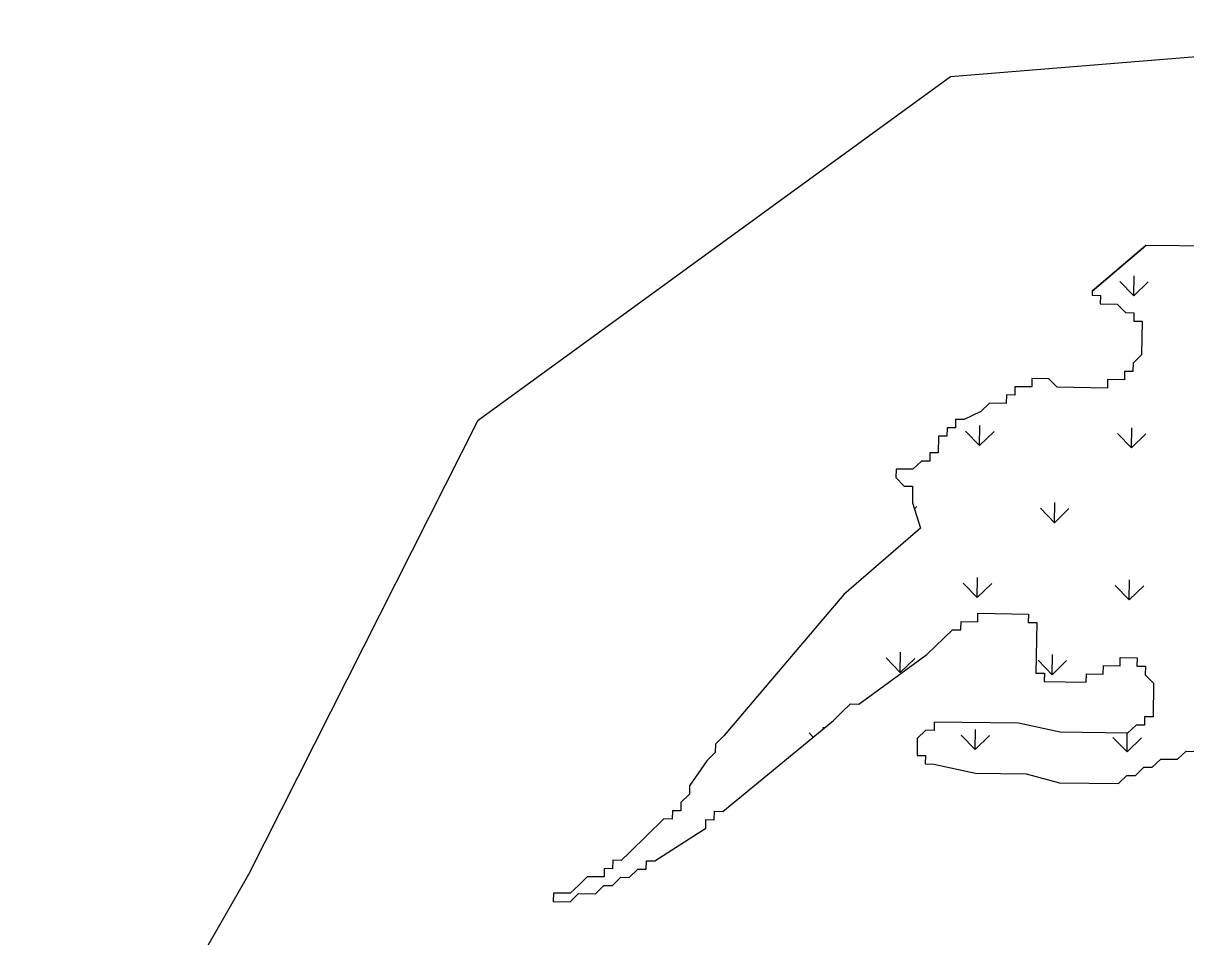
# Model space of a CAD drawing. Header units: metres. Extents: x 264827 to 267181, y 2144719 to 2146420.
# Drawn here: x 264827 to 265377, y 2145438 to 2145870 of the extents above; entities that cross this region are included whole.
import ezdxf

# ---------------------------------------------------------------- set-up
doc = ezdxf.new("R2010")
doc.units = ezdxf.units.M
doc.layers.add('MANGROOVES', color=112, linetype='Continuous')
doc.layers.add('village', color=3, linetype='Continuous')

msp = doc.modelspace()

# ---------------------------------------------------------------- linework, layer by layer
at = {"layer": 'MANGROOVES'}
for p, q in [((265332.58, 2145743.67), (265358, 2145765.24)), ((265358, 2145765.24), (265332.58, 2145743.67)), ((265391.22, 2145764.95), (265358, 2145765.24)), ((265332.58, 2145743.67), (265332.55, 2145741.68)), ((265332.55, 2145741.68), (265336.52, 2145741.62)), ((265336.52, 2145741.62), (265336.46, 2145737.65)), ((265336.46, 2145737.65), (265344.41, 2145737.53)), ((265344.41, 2145737.53), (265348.33, 2145733.49)), ((265348.33, 2145733.49), (265352.31, 2145733.44)), ((265352.31, 2145733.44), (265352.25, 2145729.46)), ((265352.25, 2145729.46), (265356.22, 2145729.4)), ((265356.22, 2145729.4), (265355.99, 2145713.5)), ((265351.95, 2145709.58), (265351.89, 2145705.61)), ((265355.99, 2145713.5), (265351.95, 2145709.58)), ((265347.92, 2145705.67), (265347.86, 2145701.69)), ((265351.89, 2145705.61), (265347.92, 2145705.67)), ((265296.13, 2145698.48), (265296.07, 2145694.51)), ((265304.08, 2145698.36), (265296.13, 2145698.48)), ((265304.13, 2145702.34), (265304.08, 2145698.36)), ((265312.08, 2145702.22), (265304.13, 2145702.34)), ((265316, 2145698.19), (265312.08, 2145702.22)), ((265339.85, 2145697.83), (265316, 2145698.19)), ((265339.91, 2145701.81), (265339.85, 2145697.83)), ((265347.86, 2145701.69), (265339.91, 2145701.81)), ((265292.09, 2145694.56), (265292.03, 2145690.59)), ((265296.07, 2145694.51), (265292.09, 2145694.56)), ((265284.08, 2145690.71), (265280.05, 2145686.79)), ((265292.03, 2145690.59), (265284.08, 2145690.71)), ((265268.07, 2145682.99), (265268.01, 2145679.02)), ((265272.04, 2145682.93), (265268.07, 2145682.99)), ((265280.05, 2145686.79), (265272.04, 2145682.93)), ((265264.03, 2145679.08), (265263.97, 2145675.1)), ((265268.01, 2145679.02), (265264.03, 2145679.08)), ((265260, 2145675.16), (265259.88, 2145667.21)), ((265263.97, 2145675.1), (265260, 2145675.16)), ((265255.9, 2145667.27), (265255.85, 2145663.29)), ((265259.88, 2145667.21), (265255.9, 2145667.27)), ((265251.87, 2145663.35), (265247.84, 2145659.43)), ((265255.85, 2145663.29), (265251.87, 2145663.35)), ((265239.89, 2145659.55), (265239.83, 2145655.58)), ((265239.83, 2145655.58), (265243.74, 2145651.54)), ((265247.84, 2145659.43), (265239.89, 2145659.55)), ((265243.74, 2145651.54), (265247.72, 2145651.48)), ((265247.72, 2145651.48), (265247.6, 2145643.53)), ((265247.6, 2145643.53), (265251.4, 2145631.55)), ((265251.4, 2145631.55), (265215.15, 2145600.27)), ((265215.15, 2145600.27), (265158.5, 2145533.51)), ((265278.57, 2145587.4), (265278.63, 2145591.38)), ((265278.63, 2145591.38), (265302.48, 2145591.02)), ((265302.48, 2145591.02), (265302.42, 2145587.05)), ((265254.49, 2145571.85), (265266.59, 2145583.6)), ((265266.59, 2145583.6), (265270.57, 2145583.54)), ((265270.57, 2145583.54), (265270.62, 2145587.52)), ((265270.62, 2145587.52), (265278.57, 2145587.4)), ((265302.42, 2145587.05), (265306.4, 2145586.99)), ((265306.4, 2145586.99), (265306.04, 2145563.14)), ((265222.34, 2145548.47), (265254.49, 2145571.85)), ((265337.84, 2145562.66), (265337.9, 2145566.64)), ((265337.9, 2145566.64), (265345.85, 2145566.52)), ((265345.85, 2145566.52), (265345.91, 2145570.5)), ((265345.91, 2145570.5), (265353.86, 2145570.38)), ((265353.86, 2145570.38), (265353.8, 2145566.4)), ((265353.8, 2145566.4), (265357.78, 2145566.34)), ((265357.78, 2145566.34), (265357.72, 2145562.37)), ((265306.04, 2145563.14), (265310.02, 2145563.08)), ((265310.02, 2145563.08), (265309.96, 2145559.1)), ((265329.84, 2145558.81), (265329.89, 2145562.78)), ((265329.89, 2145562.78), (265337.84, 2145562.66)), ((265357.72, 2145562.37), (265361.63, 2145558.33)), ((265309.96, 2145559.1), (265329.84, 2145558.81)), ((265361.63, 2145558.33), (265361.4, 2145542.43)), ((265210.29, 2145540.7), (265214.33, 2145544.61)), ((265214.33, 2145544.61), (265218.36, 2145548.53)), ((265218.36, 2145548.53), (265222.34, 2145548.47)), ((265157.97, 2145497.73), (265210.29, 2145540.7)), ((265257.99, 2145539.99), (265257.93, 2145536.01)), ((265297.74, 2145539.4), (265257.99, 2145539.99)), ((265317.56, 2145535.13), (265297.74, 2145539.4)), ((265357.42, 2145542.49), (265357.36, 2145538.52)), ((265361.4, 2145542.43), (265357.42, 2145542.49)), ((265158.5, 2145533.51), (265154.47, 2145529.6)), ((265253.96, 2145536.07), (265249.92, 2145532.16)), ((265257.93, 2145536.01), (265253.96, 2145536.07)), ((265349.36, 2145534.66), (265317.56, 2145535.13)), ((265353.39, 2145538.57), (265349.36, 2145534.66)), ((265357.36, 2145538.52), (265353.39, 2145538.57)), ((265154.47, 2145529.6), (265154.41, 2145525.62)), ((265249.92, 2145532.16), (265249.81, 2145524.21)), ((265154.41, 2145525.62), (265150.37, 2145521.71)), ((265249.81, 2145524.21), (265253.78, 2145524.15)), ((265253.78, 2145524.15), (265253.72, 2145520.17)), ((265361.04, 2145518.58), (265365.08, 2145522.5)), ((265365.08, 2145522.5), (265373.03, 2145522.38)), ((265373.03, 2145522.38), (265377.06, 2145526.29)), ((265377.06, 2145526.29), (265404.89, 2145525.88)), ((265150.37, 2145521.71), (265142.25, 2145509.9)), ((265253.72, 2145520.17), (265257.7, 2145520.11)), ((265257.7, 2145520.11), (265277.51, 2145515.84)), ((265353.04, 2145514.72), (265357.07, 2145518.64)), ((265357.07, 2145518.64), (265361.04, 2145518.58)), ((265277.51, 2145515.84), (265301.36, 2145515.49)), ((265301.36, 2145515.49), (265317.2, 2145511.28)), ((265317.2, 2145511.28), (265345.03, 2145510.86)), ((265345.03, 2145510.86), (265349.06, 2145514.78)), ((265349.06, 2145514.78), (265353.04, 2145514.72)), ((265142.19, 2145505.92), (265138.15, 2145502)), ((265142.25, 2145509.9), (265142.19, 2145505.92)), ((265138.15, 2145502), (265138.1, 2145498.03)), ((265134.12, 2145498.09), (265134.06, 2145494.11)), ((265138.1, 2145498.03), (265134.12, 2145498.09)), ((265153.94, 2145493.82), (265154, 2145497.79)), ((265154, 2145497.79), (265157.97, 2145497.73)), ((265130.09, 2145494.17), (265122.02, 2145486.34)), ((265125.82, 2145474.35), (265149.9, 2145489.9)), ((265134.06, 2145494.11), (265130.09, 2145494.17)), ((265149.9, 2145489.9), (265149.96, 2145493.88)), ((265149.96, 2145493.88), (265153.94, 2145493.82)), ((265122.02, 2145486.34), (265113.95, 2145478.51)), ((265113.95, 2145478.51), (265109.92, 2145474.59)), ((265105.94, 2145474.65), (265105.88, 2145470.67)), ((265109.92, 2145474.59), (265105.94, 2145474.65)), ((265121.78, 2145470.44), (265121.84, 2145474.41)), ((265121.84, 2145474.41), (265125.82, 2145474.35)), ((265101.91, 2145470.73), (265101.85, 2145466.76)), ((265105.88, 2145470.67), (265101.91, 2145470.73)), ((265113.77, 2145466.58), (265117.81, 2145470.5)), ((265117.81, 2145470.5), (265121.78, 2145470.44)), ((265089.87, 2145462.96), (265085.83, 2145459.04)), ((265093.9, 2145466.87), (265089.87, 2145462.96)), ((265101.85, 2145466.76), (265093.9, 2145466.87)), ((265097.76, 2145458.86), (265101.79, 2145462.78)), ((265101.79, 2145462.78), (265105.77, 2145462.72)), ((265105.77, 2145462.72), (265109.8, 2145466.64)), ((265109.8, 2145466.64), (265113.77, 2145466.58)), ((265077.88, 2145459.16), (265077.82, 2145455.18)), ((265085.83, 2145459.04), (265077.88, 2145459.16)), ((265085.77, 2145455.06), (265089.81, 2145458.98)), ((265089.81, 2145458.98), (265097.76, 2145458.86)), ((265077.82, 2145455.18), (265085.77, 2145455.06))]:
    msp.add_line(p, q, dxfattribs=at)
at = {"layer": 'MANGROOVES', "linetype": 'Continuous'}
for p, q in [((265352.29, 2145741.42), (265345.65, 2145748.25)), ((265352.29, 2145741.42), (265352.43, 2145750.94)), ((265352.29, 2145741.42), (265359.12, 2145748.05)), ((265279.39, 2145670.65), (265272.75, 2145677.48)), ((265279.39, 2145670.65), (265279.53, 2145680.17)), ((265279.39, 2145670.65), (265286.22, 2145677.28)), ((265351.22, 2145669.58), (265344.59, 2145676.42)), ((265351.22, 2145669.58), (265351.36, 2145679.11)), ((265351.22, 2145669.58), (265358.05, 2145676.22)), ((265314.77, 2145634.2), (265314.91, 2145643.72)), ((265248.51, 2145640.67), (265249.77, 2145641.9)), ((265314.77, 2145634.2), (265308.14, 2145641.03)), ((265314.77, 2145634.2), (265321.6, 2145640.83)), ((265278.32, 2145598.81), (265271.69, 2145605.65)), ((265278.32, 2145598.81), (265278.46, 2145608.34)), ((265278.32, 2145598.81), (265285.15, 2145605.45)), ((265350.15, 2145597.75), (265350.3, 2145607.27)), ((265350.15, 2145597.75), (265343.52, 2145604.58)), ((265350.15, 2145597.75), (265356.99, 2145604.38)), ((265241.87, 2145563.43), (265242.01, 2145572.95)), ((265313.7, 2145562.36), (265313.85, 2145571.89)), ((265241.87, 2145563.43), (265235.24, 2145570.26)), ((265241.87, 2145563.43), (265248.7, 2145570.06)), ((265313.7, 2145562.36), (265307.07, 2145569.2)), ((265313.7, 2145562.36), (265320.54, 2145569)), ((265200.75, 2145532.86), (265198.79, 2145534.88)), ((265205.55, 2145536.8), (265205.56, 2145537.57)), ((265277.25, 2145526.98), (265270.62, 2145533.81)), ((265277.25, 2145526.98), (265277.4, 2145536.5)), ((265277.25, 2145526.98), (265284.09, 2145533.61)), ((265349.09, 2145525.91), (265349.22, 2145534.66)), ((265349.09, 2145525.91), (265342.45, 2145532.75)), ((265349.09, 2145525.91), (265355.92, 2145532.55))]:
    msp.add_line(p, q, dxfattribs=at)
at = {"layer": 'village'}
for p, q in [((265265.63, 2145845.12), (265575.84, 2145870.23)), ((265042.32, 2145682.7), (265265.63, 2145845.12)), ((264933.88, 2145468.06), (265042.32, 2145682.7)), ((264827.23, 2145282.1), (264933.88, 2145468.06))]:
    msp.add_line(p, q, dxfattribs=at)

doc.saveas('drawing.dxf')
